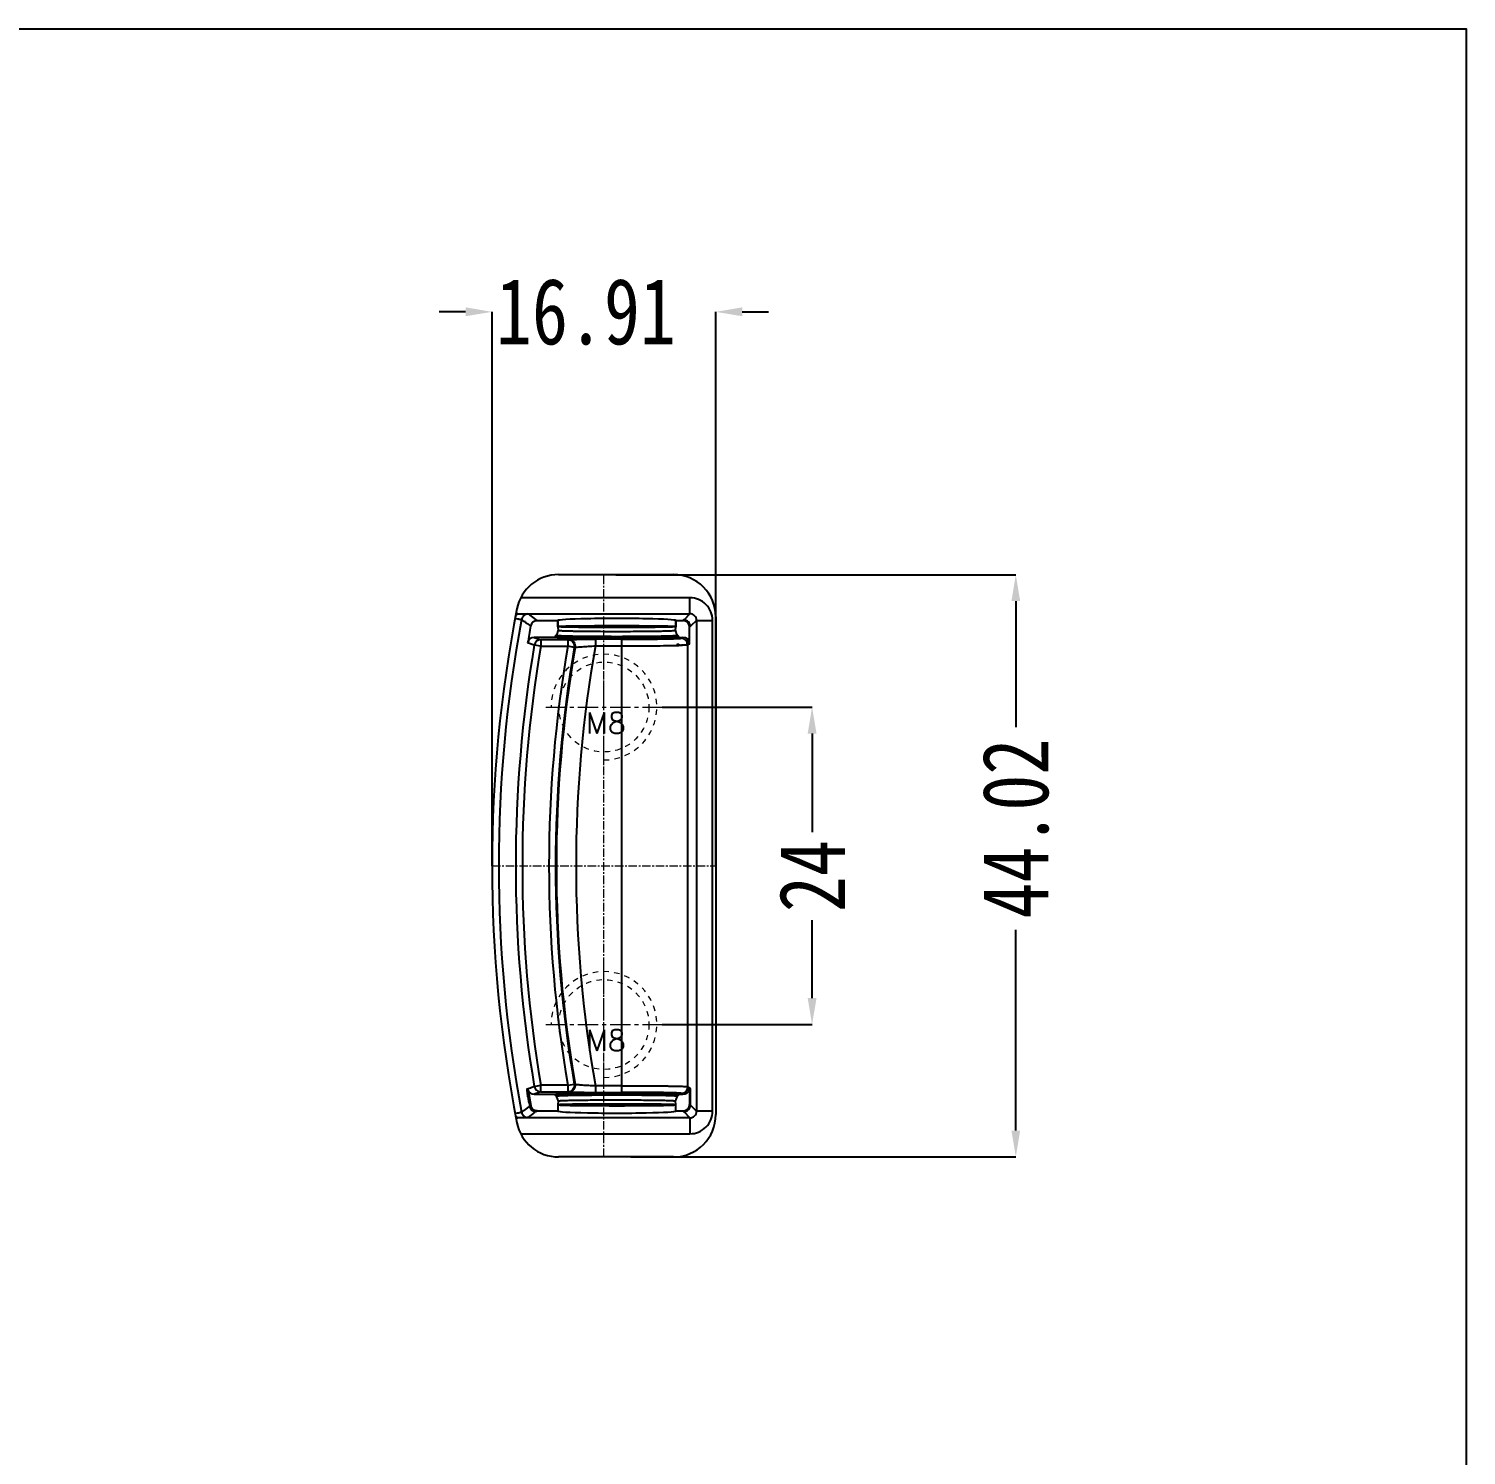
# Model space of a CAD drawing. Header units: millimetres. Extents: x 3267 to 5677, y -4731 to 2600.
# Drawn here: x 4599.6 to 4708.2, y -4051.5 to -3943.6 of the extents above; entities that cross this region are included whole.
import ezdxf

# ---------------------------------------------------------------- set-up
doc = ezdxf.new("R2010")
doc.units = ezdxf.units.MM
doc.header["$LTSCALE"] = 16.335
doc.header["$PDMODE"] = 3
doc.header["$PDSIZE"] = 0.3125
doc.linetypes.add('CENTER', pattern=[0.6, 0.375, -0.075, 0.075, -0.075])
doc.linetypes.add('HIDDEN', pattern=[0.2, 0.1, -0.1])
doc.layers.get('0').update_dxf_attribs({"linetype": 'CONTINUOUS'})
doc.layers.get('Defpoints').update_dxf_attribs({"linetype": 'CONTINUOUS'})
doc.layers.add('22', color=7, linetype='CONTINUOUS')
for name, color, linetype, lineweight in [('center', 1, 'CENTER', 9), ('dim', 82, 'CONTINUOUS', 9), ('screw', 33, 'CONTINUOUS', 13)]:
    doc.layers.add(name, color=color, linetype=linetype, lineweight=lineweight)
doc.styles.get("Standard").update_dxf_attribs({"font": 'txt', "width": 0.8})
doc.styles.add('TXT', font='txt.shx', dxfattribs={"bigfont": 'gbcbig.shx'})
doc.dimstyles.new('副本 STANDARD', dxfattribs={"dimtxt": 6, "dimasz": 4, "dimexe": 0, "dimexo": 0, "dimgap": 0, "dimtad": 0, "dimdsep": 46, "dimlunit": 6, "dimtxsty": 'Standard', "dimcen": 0, "dimclrd": 4, "dimclre": 4, "dimclrt": 6, "dimazin": 2, "dimtfac": 2, "dimtofl": 0, "dimtmove": 1, "dimatfit": 3, "dimfxl": 0, "dimtolj": 1, "dimtzin": 0, "dimarcsym": 0})

# ---------------------------------------------------------------- blocks, each defined once
blk = doc.blocks.new('screw_m8_g')
at = {"layer": 'screw', "color": 1, "linetype": 'CENTER', "ltscale": 0.248791}
for p, q in [((0, -4.4), (0, 4.4)), ((-4.4, 0), (4.4, 0))]:
    blk.add_line(p, q, dxfattribs=at)
at = {"layer": 'screw', "color": 33, "linetype": 'HIDDEN', "ltscale": 0.248791}
blk.add_circle((0, 0), 3.4, dxfattribs=at)
at = {"layer": 'screw', "color": 92, "linetype": 'HIDDEN', "ltscale": 0.248791}
blk.add_arc((0, 0), 4, 270, 180, dxfattribs=at)
at = {"layer": 'screw', "color": 6, "style": 'TXT'}
blk.add_text('M8', height=1.6, dxfattribs=at).set_placement((-1.36, -2))
blk = doc.blocks.new('*D488')
at = {"layer": 'Defpoints', "color": 0}
for p in [(4647.45, -3994.92), (4647.45, -4018.92), (4658.78, -4018.92)]:
    blk.add_point(p, dxfattribs=at)
at = {"layer": 'dim', "color": 4, "lineweight": -2}
for p, q in [((4647.45, -3994.92), (4658.78, -3994.92)), ((4658.78, -3996.92), (4658.78, -4004.37)), ((4658.78, -4016.92), (4658.78, -4011.03)), ((4647.45, -4018.92), (4658.78, -4018.92))]:
    blk.add_line(p, q, dxfattribs=at)
at = {"layer": 'dim', "color": 4}
for points in [[(4658.45, -3996.92), (4659.12, -3996.92), (4658.78, -3994.92)], [(4658.45, -4016.92), (4659.12, -4016.92), (4658.78, -4018.92)]]:
    blk.add_solid(points, dxfattribs=at)
at = {"layer": 'dim', "color": 6, "insert": (4658.78, -4007.7), "char_height": 5, "attachment_point": 5, "rotation": 90}
blk.add_mtext('\\A1;24', dxfattribs=at)
blk = doc.blocks.new('*D489')
at = {"layer": 'Defpoints', "color": 0}
for p in [(4643.96, -3984.91), (4645.09, -4028.93), (4674.18, -4028.93)]:
    blk.add_point(p, dxfattribs=at)
at = {"layer": 'dim', "color": 4, "lineweight": -2}
for p, q in [((4643.96, -3984.91), (4674.18, -3984.91)), ((4674.18, -3986.91), (4674.18, -3996.44)), ((4674.18, -4026.93), (4674.18, -4011.77)), ((4645.09, -4028.93), (4674.18, -4028.93))]:
    blk.add_line(p, q, dxfattribs=at)
at = {"layer": 'dim', "color": 4}
for points in [[(4673.85, -3986.91), (4674.51, -3986.91), (4674.18, -3984.91)], [(4673.85, -4026.93), (4674.51, -4026.93), (4674.18, -4028.93)]]:
    blk.add_solid(points, dxfattribs=at)
at = {"layer": 'dim', "color": 6, "insert": (4674.18, -4004.11), "char_height": 5, "attachment_point": 5, "rotation": 90}
blk.add_mtext('\\A1;44.02', dxfattribs=at)
blk = doc.blocks.new('*D490')
at = {"layer": 'Defpoints', "color": 0}
for p in [(4634.59, -3965.04), (4634.59, -4006.92), (4651.5, -4006.92)]:
    blk.add_point(p, dxfattribs=at)
at = {"layer": 'dim', "color": 4, "lineweight": -2}
for p, q in [((4632.59, -3965.04), (4630.59, -3965.04)), ((4634.59, -4006.92), (4634.59, -3965.04)), ((4651.5, -4006.92), (4651.5, -3965.04)), ((4653.5, -3965.04), (4655.5, -3965.04))]:
    blk.add_line(p, q, dxfattribs=at)
at = {"layer": 'dim', "color": 4}
for points in [[(4632.59, -3964.7), (4632.59, -3965.37), (4634.59, -3965.04)], [(4653.5, -3964.7), (4653.5, -3965.37), (4651.5, -3965.04)]]:
    blk.add_solid(points, dxfattribs=at)
at = {"layer": 'dim', "color": 6, "insert": (4641.69, -3965.04), "char_height": 5, "attachment_point": 5}
blk.add_mtext('\\A1;16.91', dxfattribs=at)

msp = doc.modelspace()

# ---------------------------------------------------------------- linework, layer by layer
msp.add_lwpolyline([(4490.92, -3943.637), (4708.227, -3943.637), (4708.227, -4159.325), (4490.92, -4159.325)], close=True)
at = {"layer": '22', "color": 7, "linetype": 'Continuous'}
for p, q in [((4639.611, -3984.908), (4648.305, -3984.908)), ((4649.547, -3986.658), (4636.758, -3986.658)), ((4649.547, -3987.863), (4649.547, -3986.658)), ((4636.399, -3987.863), (4636.463, -3987.863)), ((4636.534, -3987.863), (4636.57, -3987.863)), ((4636.57, -3987.863), (4649.547, -3987.863)), ((4637.284, -3988.63), (4637.171, -3988.546)), ((4637.324, -3987.88), (4637.869, -3988.289)), ((4637.931, -3988.334), (4638.002, -3988.386)), ((4638.002, -3988.386), (4639.566, -3988.386)), ((4639.577, -3988.379), (4639.566, -3988.386)), ((4639.575, -3988.846), (4639.566, -3988.386)), ((4639.577, -3988.379), (4639.577, -3988.377)), ((4639.577, -3988.379), (4639.577, -3988.846)), ((4648.476, -3988.846), (4648.476, -3988.379)), ((4648.487, -3988.386), (4648.476, -3988.379)), ((4648.487, -3988.386), (4648.478, -3988.846)), ((4648.487, -3988.386), (4649.024, -3988.386)), ((4649.024, -3988.386), (4649.126, -3988.289)), ((4649.126, -3988.289), (4649.547, -3987.863)), ((4650.05, -3988.365), (4649.623, -3988.786)), ((4650.05, -3988.365), (4650.05, -4025.469)), ((4650.05, -3988.365), (4651.255, -3988.365)), ((4651.255, -4025.469), (4651.255, -3988.365)), ((4651.505, -3988.108), (4651.505, -4025.727)), ((4637.378, -3988.698), (4637.373, -3988.694)), ((4637.508, -3988.798), (4637.439, -3988.746)), ((4637.778, -3989.649), (4638.28, -3989.824)), ((4639.281, -3989.649), (4637.778, -3989.649)), ((4639.281, -3989.649), (4639.437, -3989.493)), ((4639.566, -3988.848), (4639.577, -3988.846)), ((4639.575, -3988.846), (4639.584, -3989.14)), ((4648.469, -3989.14), (4648.478, -3988.846)), ((4648.476, -3988.846), (4648.487, -3988.848)), ((4648.616, -3989.493), (4648.772, -3989.649)), ((4648.772, -3989.649), (4649.024, -3989.649)), ((4648.898, -3989.712), (4649.024, -3989.649)), ((4649.623, -3988.786), (4649.526, -3988.889)), ((4649.526, -3990.152), (4649.526, -3988.889)), ((4637.785, -3990.242), (4637.283, -3990.067)), ((4638.28, -3990.326), (4637.785, -3990.242)), ((4638.28, -3989.824), (4638.28, -3990.326)), ((4640.324, -3989.824), (4638.28, -3989.824)), ((4638.28, -3990.326), (4640.324, -3990.326)), ((4640.324, -3989.824), (4640.388, -3989.818)), ((4640.324, -3989.824), (4640.324, -3990.326)), ((4640.812, -3990.411), (4640.324, -3990.326)), ((4640.875, -3990.405), (4640.812, -3990.411)), ((4642.402, -3989.789), (4642.402, -3990.291)), ((4644.378, -3989.789), (4642.402, -3989.789)), ((4642.405, -3990.291), (4644.378, -3990.291)), ((4644.378, -3989.789), (4644.378, -4024.046)), ((4649.526, -3990.152), (4649.4, -3990.215)), ((4649.4, -4023.62), (4649.4, -3990.215)), ((4640.324, -4023.508), (4640.812, -4023.424)), ((4640.812, -4023.424), (4640.875, -4023.43)), ((4637.285, -4023.873), (4637.309, -4023.864)), ((4638.28, -4024.011), (4637.778, -4024.185)), ((4637.778, -4024.185), (4639.281, -4024.185)), ((4637.785, -4023.592), (4638.28, -4023.508)), ((4638.28, -4024.011), (4638.28, -4023.509)), ((4640.324, -4023.509), (4638.28, -4023.509)), ((4638.28, -4024.011), (4640.324, -4024.011)), ((4639.437, -4024.342), (4639.281, -4024.185)), ((4640.324, -4023.509), (4640.324, -4024.011)), ((4640.388, -4024.017), (4640.324, -4024.011)), ((4642.4, -4024.046), (4644.378, -4024.046)), ((4644.378, -4023.544), (4642.405, -4023.544)), ((4648.772, -4024.185), (4648.616, -4024.342)), ((4648.772, -4024.185), (4649.024, -4024.185)), ((4649.024, -4024.185), (4648.898, -4024.122)), ((4649.4, -4023.62), (4649.544, -4023.692)), ((4649.516, -4023.783), (4649.516, -4024.956)), ((4649.534, -4023.792), (4649.516, -4023.783)), ((4637.383, -4024.786), (4637.398, -4024.783)), ((4637.45, -4025.087), (4637.439, -4025.089)), ((4637.454, -4025.089), (4637.45, -4025.087)), ((4637.455, -4025.093), (4637.519, -4025.045)), ((4638.004, -4025.449), (4637.931, -4025.5)), ((4638.004, -4025.449), (4639.566, -4025.449)), ((4639.566, -4024.987), (4639.566, -4025.449)), ((4639.577, -4024.99), (4639.566, -4024.987)), ((4639.577, -4025.456), (4639.566, -4025.449)), ((4639.584, -4024.695), (4639.575, -4024.99)), ((4639.577, -4024.99), (4639.577, -4025.456)), ((4648.478, -4024.99), (4648.469, -4024.695)), ((4648.487, -4024.987), (4648.476, -4024.99)), ((4648.476, -4025.456), (4648.476, -4024.99)), ((4648.487, -4025.449), (4648.476, -4025.456)), ((4648.487, -4025.449), (4648.487, -4024.987)), ((4648.487, -4025.449), (4649.024, -4025.449)), ((4649.126, -4025.545), (4649.024, -4025.449)), ((4649.547, -4025.972), (4649.126, -4025.545)), ((4649.516, -4024.956), (4649.565, -4025.004)), ((4649.565, -4024.697), (4649.565, -4025.004)), ((4649.565, -4024.697), (4649.578, -4024.697)), ((4649.578, -4024.998), (4649.565, -4024.998)), ((4649.578, -4025.003), (4649.578, -4024.697)), ((4649.578, -4025.003), (4649.623, -4025.048)), ((4649.623, -4025.048), (4650.05, -4025.469)), ((4651.255, -4025.469), (4650.05, -4025.469)), ((4636.463, -4025.972), (4636.399, -4025.972)), ((4636.57, -4025.972), (4636.534, -4025.972)), ((4649.547, -4025.972), (4636.57, -4025.972)), ((4649.547, -4025.972), (4649.547, -4027.177)), ((4636.758, -4027.177), (4649.547, -4027.177)), ((4648.305, -4028.927), (4639.611, -4028.927))]:
    msp.add_line(p, q, dxfattribs=at)
at = {"layer": '22', "color": 8, "linetype": 'HIDDEN'}
for p, q in [((4648.476, -3988.377), (4648.476, -3988.379)), ((4639.577, -3988.845), (4639.577, -3988.846)), ((4648.476, -3988.846), (4648.476, -3988.845)), ((4639.577, -4024.991), (4639.577, -4024.99)), ((4639.577, -4025.458), (4639.577, -4025.456)), ((4648.476, -4024.99), (4648.476, -4024.991)), ((4648.476, -4025.456), (4648.476, -4025.458))]:
    msp.add_line(p, q, dxfattribs=at)
at = {"layer": '22', "color": 7, "linetype": 'Continuous'}
for centre, radius, start, end in [((4639.611, -3988.108), 3.2, 90, 168.95924), ((4648.305, -3988.108), 3.2, 0, 90), ((4736.011, -4006.917), 101.419, 168.95924, 191.04076), ((4649.548, -3988.365), 1.707, 359.98566, 90.01458), ((4736.011, -4006.917), 100.917, 169.36726, 190.63274), ((4637.314, -3988.379), 0.996, 150.46824, 170.24387), ((4637.347, -3988.397), 1.033, 148.86756, 150.51826), ((4636.461, -4006.101), 18.238, 89.76959, 89.99346), ((4638.002, -3988.889), 0.502, 89.96176, 169.5643), ((4649.549, -3988.363), 0.5, 359.7763, 90.2237), ((4736.011, -4006.917), 100.156, 169.57698, 170.31442), ((4637.778, -3990.152), 0.502, 89.9566, 170.27793), ((4639.085, -3989.14), 0.499, 314.93066, 359.98986), ((4648.968, -3989.139), 0.499, 180.01236, 225.06875), ((4648.897, -3990.215), 0.502, 0.0939, 89.9621), ((4736.011, -4006.917), 99.632, 170.36516, 189.63484), ((4736.011, -4006.917), 99.129, 170.36512, 189.63488), ((4638.281, -3990.326), 0.503, 90.08593, 170.3644), ((4736.011, -4006.917), 97.115, 170.16326, 189.83674), ((4736.011, -4006.917), 96.62, 170.1633, 189.8367), ((4736.011, -4006.917), 96.559, 170.15335, 189.84665), ((4640.324, -3990.326), 0.495, 350.18208, 0.01958), ((4736.011, -4006.917), 95.072, 169.92825, 190.07174), ((4648.185, -3990.255), 0.429, 0.04887, 15.58014), ((4647.637, -3950.228), 40.039, 271.39739, 271.67259), ((4647.925, -3960.154), 30.108, 271.67692, 271.87906), ((4640.308, -4023.507), 0.511, 359.82854, 9.34754), ((4637.756, -4023.691), 0.505, 189.98641, 201.1387), ((4637.778, -4023.683), 0.503, 201.21198, 270.0539), ((4736.011, -4006.917), 100.146, 189.74277, 190.42879), ((4638.281, -4023.508), 0.503, 189.63605, 269.93897), ((4639.085, -4024.695), 0.499, 0.01235, 45.06877), ((4648.968, -4024.695), 0.499, 134.9294, 179.98678), ((4648.897, -4023.62), 0.503, 270.05842, 359.96943), ((4649.042, -4023.692), 0.502, 348.50889, 359.97956), ((4623.751, -4007.518), 22.894, 306.3604, 308.05614), ((4736.011, -4006.917), 100.234, 190.26907, 190.44757), ((4736.011, -4006.917), 100.219, 190.26915, 190.4493), ((4637.925, -4025.007), 0.493, 190.07865, 270.37449), ((4649.024, -4024.956), 0.493, 269.99195, 0.00841), ((4649.548, -4025.47), 1.707, 269.98535, 0.01492), ((4649.549, -4025.471), 0.5, 269.77631, 0.22369), ((4637.331, -4025.447), 1.015, 209.47662, 211.16053), ((4636.461, -4007.736), 18.236, 270.00655, 270.23043), ((4639.611, -4025.727), 3.2, 191.04076, 270), ((4648.305, -4025.727), 3.2, 270, 0)]:
    msp.add_arc(centre, radius, start, end, dxfattribs=at)
for centre, major_axis, ratio, start_param, end_param in [((4644.027, -3988.377), (4.45, 0), 0.0349208, 0, 3.1415927), ((4649.023, -3988.889), (0.356, 0.356), 0.9987828, 5.4983961, 7.0679745), ((4644.027, -3988.845), (4.45, 0), 0.0139635, 6.2831853, 9.424778), ((4649.024, -3990.152), (0.45, 0.225), 0.9992388, -0.4632213, 1.106966), ((4649.024, -4023.683), (0.45, -0.225), 0.9992388, -1.106966, 0.2633871), ((4644.027, -4024.991), (4.45, 0), 0.0139635, 3.1415926, 6.2831853), ((4644.027, -4025.458), (4.45, 0), 0.0349208, 3.1415926, 6.2831853)]:
    msp.add_ellipse(centre, major_axis=major_axis, ratio=ratio, start_param=start_param, end_param=end_param, dxfattribs=at)
for points, knots in [([(4636.332, -3988.212), (4636.394, -3988.223), (4636.482, -3988.239), (4636.596, -3988.259), (4636.669, -3988.271), (4636.73, -3988.282), (4636.777, -3988.29), (4636.807, -3988.294), (4636.822, -3988.297), (4636.827, -3988.297)], [0, 0, 0, 0, 0.3710492, 0.5398101, 0.6891782, 0.8138605, 0.9092858, 0.972071, 1, 1, 1, 1]), ([(4636.57, -3987.863), (4636.642, -3987.863), (4636.893, -3987.866), (4637.145, -3987.873), (4637.324, -3987.88)], [0, 0, 0, 0, 0.2865149, 1, 1, 1, 1]), ([(4637.324, -3987.88), (4637.266, -3987.879), (4637.148, -3987.9), (4636.992, -3987.989), (4636.877, -3988.126), (4636.837, -3988.239), (4636.827, -3988.297)], [0, 0, 0, 0, 0.2498825, 0.4998947, 0.7499606, 1, 1, 1, 1]), ([(4637.171, -3988.548), (4637.142, -3988.528), (4637.07, -3988.476), (4636.957, -3988.39), (4636.87, -3988.328), (4636.827, -3988.297)], [0, 0, 0, 0, 0.2491967, 0.6256149, 1, 1, 1, 1]), ([(4637.373, -3988.694), (4637.365, -3988.689), (4637.346, -3988.676), (4637.318, -3988.654), (4637.295, -3988.638), (4637.284, -3988.63)], [0, 0, 0, 0, 0.2484385, 0.6261802, 1, 1, 1, 1]), ([(4637.931, -3988.334), (4637.924, -3988.331), (4637.911, -3988.324), (4637.89, -3988.31), (4637.878, -3988.297), (4637.869, -3988.289)], [0, 0, 0, 0, 0.2987016, 0.5602705, 1, 1, 1, 1]), ([(4649.578, -3988.837), (4649.578, -3988.804), (4649.571, -3988.739), (4649.533, -3988.613), (4649.44, -3988.473), (4649.273, -3988.361), (4649.141, -3988.335), (4649.075, -3988.334)], [0, 0, 0, 0, 0.1247635, 0.2502469, 0.5003605, 0.7505668, 1, 1, 1, 1]), ([(4637.439, -3988.744), (4637.435, -3988.738), (4637.425, -3988.728), (4637.411, -3988.714), (4637.394, -3988.707), (4637.384, -3988.701), (4637.378, -3988.698)], [0, 0, 0, 0, 0.2827591, 0.5374717, 0.7693424, 1, 1, 1, 1]), ([(4648.772, -3989.649), (4648.766, -3989.651), (4648.751, -3989.654), (4648.722, -3989.658), (4648.682, -3989.661), (4648.609, -3989.667), (4648.492, -3989.673), (4648.323, -3989.68), (4648.116, -3989.687), (4647.872, -3989.694), (4647.594, -3989.7), (4647.16, -3989.707), (4646.552, -3989.715), (4645.762, -3989.722), (4644.91, -3989.727), (4644.027, -3989.728), (4643.143, -3989.727), (4642.291, -3989.722), (4641.501, -3989.715), (4640.893, -3989.707), (4640.459, -3989.7), (4640.181, -3989.694), (4639.937, -3989.687), (4639.73, -3989.68), (4639.561, -3989.673), (4639.444, -3989.667), (4639.371, -3989.661), (4639.331, -3989.658), (4639.302, -3989.654), (4639.287, -3989.651), (4639.281, -3989.649)], [0, 0, 0, 0, 0.001978, 0.0050665, 0.0092559, 0.0145312, 0.0282714, 0.0461478, 0.068017, 0.0937348, 0.1231564, 0.1560758, 0.2308577, 0.3150846, 0.4057883, 0.5, 0.5942117, 0.6849154, 0.7691423, 0.8439242, 0.8768436, 0.9062652, 0.931983, 0.9538522, 0.9717286, 0.9854688, 0.9907441, 0.9949335, 0.998022, 1, 1, 1, 1]), ([(4639.437, -3989.493), (4639.443, -3989.495), (4639.459, -3989.498), (4639.487, -3989.501), (4639.526, -3989.505), (4639.597, -3989.511), (4639.71, -3989.517), (4639.874, -3989.524), (4640.075, -3989.531), (4640.31, -3989.538), (4640.579, -3989.543), (4640.998, -3989.55), (4641.586, -3989.558), (4642.35, -3989.566), (4643.173, -3989.57), (4644.027, -3989.571), (4644.88, -3989.57), (4645.704, -3989.566), (4646.468, -3989.558), (4647.055, -3989.55), (4647.474, -3989.543), (4647.743, -3989.538), (4647.979, -3989.531), (4648.179, -3989.524), (4648.343, -3989.517), (4648.456, -3989.51), (4648.527, -3989.505), (4648.566, -3989.501), (4648.594, -3989.497), (4648.61, -3989.495), (4648.616, -3989.493)], [0, 0, 0, 0, 0.0020047, 0.0051341, 0.0093724, 0.0146971, 0.0285142, 0.0464312, 0.0683059, 0.0940059, 0.1233951, 0.1562357, 0.2309852, 0.3152207, 0.4059094, 0.5000128, 0.5941175, 0.6848054, 0.7690309, 0.8437739, 0.8766226, 0.9060216, 0.9317321, 0.9536149, 0.9715325, 0.9853371, 0.9906503, 0.9948768, 0.9979976, 1, 1, 1, 1]), ([(4644.027, -3988.907), (4643.748, -3988.907), (4643.2, -3988.906), (4642.402, -3988.903), (4641.663, -3988.898), (4641.095, -3988.892), (4640.69, -3988.886), (4640.428, -3988.882), (4640.199, -3988.877), (4640.005, -3988.872), (4639.846, -3988.866), (4639.736, -3988.862), (4639.665, -3988.857), (4639.626, -3988.855), (4639.597, -3988.852), (4639.581, -3988.85), (4639.575, -3988.848)], [0, 0, 0, 0, 0.1879217, 0.3691395, 0.5371895, 0.6860787, 0.7516264, 0.8105, 0.8621761, 0.9060203, 0.9415828, 0.9692523, 0.9802609, 0.9892086, 0.9958631, 1, 1, 1, 1]), ([(4648.469, -3989.139), (4648.463, -3989.141), (4648.449, -3989.145), (4648.422, -3989.149), (4648.385, -3989.153), (4648.316, -3989.159), (4648.207, -3989.166), (4648.048, -3989.173), (4647.853, -3989.18), (4647.624, -3989.187), (4647.363, -3989.193), (4646.957, -3989.2), (4646.389, -3989.208), (4645.65, -3989.215), (4644.853, -3989.219), (4644.026, -3989.221), (4643.199, -3989.219), (4642.402, -3989.215), (4641.663, -3989.208), (4641.096, -3989.2), (4640.69, -3989.193), (4640.429, -3989.186), (4640.2, -3989.18), (4640.005, -3989.173), (4639.846, -3989.166), (4639.737, -3989.159), (4639.668, -3989.153), (4639.631, -3989.149), (4639.604, -3989.145), (4639.59, -3989.141), (4639.584, -3989.139)], [0, 0, 0, 0, 0.0019949, 0.0050775, 0.0092525, 0.0145162, 0.0282736, 0.0462303, 0.0682376, 0.0940966, 0.1235807, 0.1564271, 0.2310123, 0.3151832, 0.4059416, 0.5000555, 0.5941601, 0.684899, 0.7690434, 0.8436046, 0.8764405, 0.9059173, 0.9317704, 0.9537741, 0.9717285, 0.9854845, 0.9907479, 0.9949227, 0.9980053, 1, 1, 1, 1]), ([(4648.478, -3988.848), (4648.472, -3988.85), (4648.456, -3988.852), (4648.427, -3988.855), (4648.388, -3988.857), (4648.317, -3988.862), (4648.207, -3988.866), (4648.048, -3988.872), (4647.854, -3988.877), (4647.625, -3988.882), (4647.363, -3988.886), (4646.958, -3988.892), (4646.39, -3988.898), (4645.651, -3988.903), (4644.853, -3988.906), (4644.305, -3988.907), (4644.027, -3988.907)], [0, 0, 0, 0, 0.0041361, 0.0107887, 0.0197341, 0.0307408, 0.0584094, 0.0939729, 0.1378175, 0.1894937, 0.2483676, 0.3139158, 0.4628061, 0.6308575, 0.8120767, 1, 1, 1, 1]), ([(4644.378, -3989.789), (4644.666, -3989.789), (4645.23, -3989.788), (4646.052, -3989.784), (4646.702, -3989.778), (4647.185, -3989.772), (4647.51, -3989.767), (4647.806, -3989.761), (4648.071, -3989.755), (4648.302, -3989.749), (4648.497, -3989.743), (4648.636, -3989.737), (4648.727, -3989.731), (4648.781, -3989.728), (4648.825, -3989.724), (4648.858, -3989.721), (4648.881, -3989.717), (4648.893, -3989.714), (4648.898, -3989.712)], [0, 0, 0, 0, 0.1908598, 0.3747006, 0.5447712, 0.6226635, 0.6948274, 0.7605926, 0.8193614, 0.8705814, 0.9138068, 0.9486332, 0.9627878, 0.9747153, 0.984385, 0.9918045, 0.9969953, 1, 1, 1, 1]), ([(4640.324, -3989.824), (4640.388, -3989.824), (4640.518, -3989.851), (4640.683, -3989.963), (4640.792, -3990.129), (4640.818, -3990.261), (4640.819, -3990.326)], [0, 0, 0, 0, 0.2475505, 0.4973769, 0.7480085, 1, 1, 1, 1]), ([(4640.388, -3989.818), (4640.419, -3989.815), (4640.501, -3989.811), (4640.652, -3989.805), (4640.856, -3989.801), (4641.214, -3989.795), (4641.735, -3989.79), (4642.171, -3989.789), (4642.402, -3989.789)], [0, 0, 0, 0, 0.0467708, 0.1226077, 0.2249751, 0.3506082, 0.6552139, 1, 1, 1, 1]), ([(4640.388, -3989.818), (4640.463, -3989.818), (4640.608, -3989.853), (4640.776, -3989.988), (4640.878, -3990.179), (4640.888, -3990.329), (4640.875, -3990.405)], [0, 0, 0, 0, 0.2625203, 0.4973399, 0.7335901, 1, 1, 1, 1]), ([(4640.875, -3990.405), (4640.899, -3990.4), (4640.962, -3990.393), (4641.077, -3990.381), (4641.232, -3990.368), (4641.503, -3990.347), (4641.898, -3990.321), (4642.229, -3990.301), (4642.405, -3990.291)], [0, 0, 0, 0, 0.0471546, 0.1233409, 0.22599, 0.3517328, 0.6561153, 1, 1, 1, 1]), ([(4644.378, -3990.291), (4645.183, -3990.291), (4646.327, -3990.287), (4647.739, -3990.272), (4648.346, -3990.261), (4648.614, -3990.254)], [0, 0, 0, 0, 0.570189, 0.8104055, 1, 1, 1, 1]), ([(4648.806, -3990.249), (4648.771, -3990.24), (4648.72, -3990.212), (4648.653, -3990.172), (4648.617, -3990.151), (4648.598, -3990.14)], [0, 0, 0, 0, 0.4606623, 0.7227585, 1, 1, 1, 1]), ([(4648.912, -3990.247), (4648.942, -3990.238), (4648.999, -3990.223), (4649.069, -3990.201), (4649.122, -3990.201), (4649.169, -3990.21), (4649.202, -3990.222), (4649.222, -3990.233)], [0, 0, 0, 0, 0.2934091, 0.5539328, 0.6721049, 0.7858791, 1, 1, 1, 1]), ([(4649.222, -3990.233), (4649.201, -3990.234), (4649.098, -3990.239), (4648.994, -3990.243), (4648.912, -3990.246)], [0, 0, 0, 0, 0.205408, 1, 1, 1, 1]), ([(4649.326, -3990.226), (4649.319, -3990.226), (4649.284, -3990.229), (4649.25, -3990.231), (4649.222, -3990.233)], [0, 0, 0, 0, 0.2112796, 1, 1, 1, 1]), ([(4649.326, -3990.226), (4649.339, -3990.198), (4649.348, -3990.147), (4649.345, -3990.078), (4649.331, -3990.005), (4649.301, -3989.931), (4649.269, -3989.881), (4649.255, -3989.862)], [0, 0, 0, 0, 0.2416063, 0.387336, 0.5383478, 0.815231, 1, 1, 1, 1]), ([(4649.4, -3990.215), (4649.397, -3990.216), (4649.389, -3990.218), (4649.364, -3990.222), (4649.342, -3990.224), (4649.326, -3990.226)], [0, 0, 0, 0, 0.1289142, 0.3380994, 1, 1, 1, 1]), ([(4640.875, -4023.43), (4640.888, -4023.505), (4640.878, -4023.655), (4640.776, -4023.846), (4640.608, -4023.982), (4640.463, -4024.017), (4640.388, -4024.017)], [0, 0, 0, 0, 0.2664113, 0.502662, 0.7374808, 1, 1, 1, 1]), ([(4640.875, -4023.43), (4640.899, -4023.435), (4640.962, -4023.442), (4641.078, -4023.455), (4641.233, -4023.469), (4641.424, -4023.483), (4641.643, -4023.498), (4641.885, -4023.513), (4642.141, -4023.528), (4642.316, -4023.538), (4642.405, -4023.544)], [0, 0, 0, 0, 0.0475295, 0.1242361, 0.2273101, 0.3532398, 0.4980238, 0.6572022, 0.8262198, 1, 1, 1, 1]), ([(4637.383, -4024.786), (4637.372, -4024.723), (4637.351, -4024.596), (4637.32, -4024.413), (4637.295, -4024.242), (4637.274, -4024.091), (4637.261, -4023.98), (4637.255, -4023.906), (4637.252, -4023.863), (4637.251, -4023.829), (4637.251, -4023.803), (4637.253, -4023.787), (4637.256, -4023.778), (4637.258, -4023.776)], [0, 0, 0, 0, 0.1890149, 0.3765467, 0.5461415, 0.6982479, 0.8236807, 0.874547, 0.9172346, 0.9507938, 0.9753082, 0.9912741, 1, 1, 1, 1]), ([(4637.259, -4023.778), (4637.302, -4023.762), (4637.411, -4023.722), (4637.587, -4023.661), (4637.719, -4023.615), (4637.785, -4023.592)], [0, 0, 0, 0, 0.2504876, 0.6253113, 1, 1, 1, 1]), ([(4637.398, -4024.784), (4637.388, -4024.726), (4637.368, -4024.612), (4637.341, -4024.446), (4637.318, -4024.293), (4637.3, -4024.157), (4637.288, -4024.057), (4637.282, -4023.99), (4637.279, -4023.951), (4637.278, -4023.92), (4637.279, -4023.896), (4637.28, -4023.882), (4637.283, -4023.874), (4637.285, -4023.873)], [0, 0, 0, 0, 0.1912389, 0.3760753, 0.5471668, 0.6982103, 0.8232688, 0.8743554, 0.9171609, 0.9512677, 0.976359, 0.9923981, 1, 1, 1, 1]), ([(4639.281, -4024.185), (4639.287, -4024.184), (4639.302, -4024.181), (4639.331, -4024.177), (4639.371, -4024.173), (4639.444, -4024.168), (4639.561, -4024.161), (4639.73, -4024.154), (4639.937, -4024.148), (4640.181, -4024.141), (4640.459, -4024.135), (4640.893, -4024.127), (4641.501, -4024.119), (4642.291, -4024.112), (4643.143, -4024.108), (4644.027, -4024.106), (4644.91, -4024.108), (4645.762, -4024.112), (4646.552, -4024.119), (4647.16, -4024.127), (4647.594, -4024.135), (4647.872, -4024.141), (4648.116, -4024.148), (4648.323, -4024.154), (4648.492, -4024.161), (4648.609, -4024.168), (4648.682, -4024.173), (4648.722, -4024.177), (4648.751, -4024.181), (4648.766, -4024.184), (4648.772, -4024.185)], [0, 0, 0, 0, 0.001978, 0.0050665, 0.0092559, 0.0145312, 0.0282714, 0.0461478, 0.068017, 0.0937348, 0.1231564, 0.1560758, 0.2308577, 0.3150846, 0.4057883, 0.5, 0.5942117, 0.6849154, 0.7691423, 0.8439242, 0.8768436, 0.9062652, 0.931983, 0.9538522, 0.9717286, 0.9854688, 0.9907441, 0.9949335, 0.998022, 1, 1, 1, 1]), ([(4648.616, -4024.342), (4648.61, -4024.34), (4648.594, -4024.337), (4648.566, -4024.333), (4648.527, -4024.33), (4648.456, -4024.324), (4648.343, -4024.317), (4648.179, -4024.31), (4647.978, -4024.303), (4647.743, -4024.297), (4647.474, -4024.291), (4647.055, -4024.284), (4646.468, -4024.276), (4645.703, -4024.269), (4644.88, -4024.265), (4644.026, -4024.263), (4643.173, -4024.265), (4642.349, -4024.269), (4641.585, -4024.276), (4640.998, -4024.284), (4640.579, -4024.291), (4640.31, -4024.297), (4640.074, -4024.304), (4639.874, -4024.311), (4639.71, -4024.318), (4639.597, -4024.324), (4639.526, -4024.33), (4639.487, -4024.333), (4639.459, -4024.337), (4639.443, -4024.34), (4639.437, -4024.342)], [0, 0, 0, 0, 0.0020047, 0.005134, 0.0093722, 0.0146968, 0.0285137, 0.0464308, 0.0683056, 0.0940057, 0.1233949, 0.1562356, 0.2309851, 0.3152205, 0.4059093, 0.5000127, 0.5941174, 0.6848053, 0.7690308, 0.8437739, 0.8766226, 0.9060216, 0.9317321, 0.9536149, 0.9715325, 0.9853372, 0.9906503, 0.9948768, 0.9979976, 1, 1, 1, 1]), ([(4640.818, -4023.508), (4640.818, -4023.574), (4640.792, -4023.705), (4640.683, -4023.872), (4640.518, -4023.984), (4640.388, -4024.011), (4640.324, -4024.011)], [0, 0, 0, 0, 0.2516975, 0.5024219, 0.7522541, 1, 1, 1, 1]), ([(4640.388, -4024.017), (4640.419, -4024.02), (4640.501, -4024.024), (4640.652, -4024.029), (4640.856, -4024.034), (4641.213, -4024.04), (4641.733, -4024.045), (4642.168, -4024.046), (4642.4, -4024.046)], [0, 0, 0, 0, 0.0467712, 0.1225918, 0.2249412, 0.3505616, 0.6551628, 1, 1, 1, 1]), ([(4642.4, -4023.544), (4642.4, -4023.611), (4642.4, -4023.708), (4642.4, -4023.827), (4642.4, -4023.897), (4642.4, -4023.954), (4642.4, -4023.998), (4642.399, -4024.027), (4642.4, -4024.042), (4642.399, -4024.046)], [0, 0, 0, 0, 0.405095, 0.5745318, 0.7131957, 0.8230404, 0.9131067, 0.9751924, 1, 1, 1, 1]), ([(4644.378, -4023.544), (4644.697, -4023.543), (4645.325, -4023.544), (4646.237, -4023.547), (4646.96, -4023.553), (4647.496, -4023.559), (4647.858, -4023.564), (4648.187, -4023.569), (4648.481, -4023.575), (4648.738, -4023.582), (4648.954, -4023.588), (4649.109, -4023.595), (4649.21, -4023.6), (4649.27, -4023.604), (4649.319, -4023.607), (4649.356, -4023.611), (4649.382, -4023.615), (4649.395, -4023.618), (4649.4, -4023.62)], [0, 0, 0, 0, 0.1908615, 0.374709, 0.5447872, 0.6226829, 0.6948488, 0.7606142, 0.8193848, 0.8706091, 0.9138292, 0.9486377, 0.9627921, 0.9747345, 0.9844355, 0.9918804, 0.9970633, 1, 1, 1, 1]), ([(4648.898, -4024.122), (4648.894, -4024.12), (4648.881, -4024.118), (4648.858, -4024.114), (4648.825, -4024.11), (4648.781, -4024.107), (4648.727, -4024.103), (4648.636, -4024.098), (4648.497, -4024.092), (4648.302, -4024.085), (4648.071, -4024.079), (4647.806, -4024.073), (4647.51, -4024.068), (4647.185, -4024.063), (4646.702, -4024.057), (4646.052, -4024.051), (4645.23, -4024.047), (4644.666, -4024.046), (4644.378, -4024.046)], [0, 0, 0, 0, 0.002942, 0.0081295, 0.0155786, 0.0252828, 0.037227, 0.0513819, 0.08619, 0.1294102, 0.1806348, 0.2394051, 0.3051694, 0.3773334, 0.4552267, 0.6252985, 0.8091402, 1, 1, 1, 1]), ([(4649.565, -4024.697), (4649.565, -4024.639), (4649.564, -4024.524), (4649.563, -4024.358), (4649.56, -4024.205), (4649.557, -4024.088), (4649.554, -4024.005), (4649.551, -4023.952), (4649.549, -4023.906), (4649.546, -4023.867), (4649.543, -4023.837), (4649.54, -4023.814), (4649.538, -4023.8), (4649.536, -4023.794), (4649.534, -4023.792), (4649.534, -4023.792)], [0, 0, 0, 0, 0.1924985, 0.3781149, 0.5492877, 0.6998211, 0.7655953, 0.824159, 0.874955, 0.9175592, 0.9515623, 0.9766454, 0.9926983, 0.9973752, 1, 1, 1, 1]), ([(4649.544, -4023.692), (4649.547, -4023.7), (4649.553, -4023.727), (4649.558, -4023.786), (4649.564, -4023.878), (4649.571, -4024.059), (4649.577, -4024.335), (4649.578, -4024.57), (4649.578, -4024.697)], [0, 0, 0, 0, 0.0261986, 0.0822343, 0.1761509, 0.3007645, 0.6224318, 1, 1, 1, 1]), ([(4636.334, -4025.63), (4636.395, -4025.619), (4636.508, -4025.597), (4636.642, -4025.573), (4636.731, -4025.556), (4636.777, -4025.548), (4636.808, -4025.542), (4636.823, -4025.539), (4636.827, -4025.538)], [0, 0, 0, 0, 0.3710509, 0.6892003, 0.8138752, 0.9093324, 0.9721214, 1, 1, 1, 1]), ([(4636.827, -4025.538), (4636.873, -4025.505), (4636.989, -4025.423), (4637.17, -4025.285), (4637.309, -4025.185), (4637.378, -4025.136)], [0, 0, 0, 0, 0.2489389, 0.6257494, 1, 1, 1, 1]), ([(4636.827, -4025.538), (4636.837, -4025.595), (4636.877, -4025.708), (4636.992, -4025.846), (4637.147, -4025.935), (4637.266, -4025.955), (4637.324, -4025.955)], [0, 0, 0, 0, 0.2500293, 0.5000888, 0.7501077, 1, 1, 1, 1]), ([(4637.378, -4025.136), (4637.384, -4025.133), (4637.394, -4025.128), (4637.411, -4025.12), (4637.425, -4025.107), (4637.434, -4025.098), (4637.439, -4025.093)], [0, 0, 0, 0, 0.2357192, 0.4719167, 0.7336944, 1, 1, 1, 1]), ([(4637.922, -4025.5), (4637.867, -4025.498), (4637.757, -4025.474), (4637.611, -4025.386), (4637.502, -4025.253), (4637.464, -4025.145), (4637.454, -4025.089)], [0, 0, 0, 0, 0.2452932, 0.4957705, 0.7475643, 1, 1, 1, 1]), ([(4638.004, -4025.449), (4637.948, -4025.449), (4637.834, -4025.426), (4637.686, -4025.338), (4637.573, -4025.208), (4637.53, -4025.101), (4637.519, -4025.045)], [0, 0, 0, 0, 0.249915, 0.4999932, 0.7500724, 1, 1, 1, 1]), ([(4637.931, -4025.5), (4637.919, -4025.507), (4637.895, -4025.521), (4637.874, -4025.538), (4637.864, -4025.545)], [0, 0, 0, 0, 0.5364692, 1, 1, 1, 1]), ([(4644.027, -4024.929), (4643.748, -4024.929), (4643.2, -4024.93), (4642.402, -4024.933), (4641.663, -4024.938), (4641.095, -4024.944), (4640.69, -4024.95), (4640.428, -4024.954), (4640.199, -4024.959), (4640.005, -4024.964), (4639.846, -4024.97), (4639.736, -4024.974), (4639.665, -4024.978), (4639.626, -4024.981), (4639.597, -4024.984), (4639.581, -4024.986), (4639.575, -4024.987)], [0, 0, 0, 0, 0.1879235, 0.3691422, 0.5371921, 0.6860809, 0.7516285, 0.810502, 0.8621777, 0.9060211, 0.9415846, 0.9692565, 0.980265, 0.9892112, 0.995864, 1, 1, 1, 1]), ([(4639.584, -4024.695), (4639.59, -4024.693), (4639.604, -4024.69), (4639.631, -4024.686), (4639.668, -4024.682), (4639.737, -4024.676), (4639.846, -4024.669), (4640.005, -4024.661), (4640.2, -4024.655), (4640.429, -4024.648), (4640.69, -4024.642), (4641.096, -4024.634), (4641.664, -4024.626), (4642.403, -4024.62), (4643.2, -4024.615), (4644.027, -4024.614), (4644.854, -4024.615), (4645.651, -4024.62), (4646.39, -4024.627), (4646.957, -4024.634), (4647.363, -4024.642), (4647.624, -4024.648), (4647.853, -4024.655), (4648.048, -4024.661), (4648.207, -4024.669), (4648.316, -4024.676), (4648.385, -4024.682), (4648.422, -4024.686), (4648.449, -4024.69), (4648.463, -4024.693), (4648.469, -4024.695)], [0, 0, 0, 0, 0.0019949, 0.0050775, 0.0092525, 0.0145162, 0.0282736, 0.0462303, 0.0682376, 0.0940966, 0.1235807, 0.156427, 0.2310123, 0.3151832, 0.4059416, 0.5000555, 0.5941601, 0.684899, 0.7690434, 0.8436046, 0.8764405, 0.9059172, 0.9317704, 0.9537741, 0.9717285, 0.9854845, 0.9907479, 0.9949227, 0.9980053, 1, 1, 1, 1]), ([(4648.478, -4024.987), (4648.472, -4024.986), (4648.456, -4024.984), (4648.427, -4024.981), (4648.388, -4024.978), (4648.317, -4024.974), (4648.207, -4024.97), (4648.048, -4024.964), (4647.854, -4024.959), (4647.625, -4024.954), (4647.363, -4024.95), (4646.958, -4024.944), (4646.39, -4024.938), (4645.651, -4024.933), (4644.853, -4024.93), (4644.305, -4024.929), (4644.027, -4024.929)], [0, 0, 0, 0, 0.0041354, 0.0107867, 0.0197312, 0.0307384, 0.0584101, 0.0939749, 0.1378189, 0.1894948, 0.2483687, 0.3139167, 0.4628062, 0.6308568, 0.812076, 1, 1, 1, 1]), ([(4649.565, -4025.004), (4649.565, -4025.069), (4649.54, -4025.199), (4649.431, -4025.363), (4649.268, -4025.473), (4649.139, -4025.5), (4649.075, -4025.5)], [0, 0, 0, 0, 0.2513754, 0.501994, 0.7516501, 1, 1, 1, 1]), ([(4649.081, -4025.5), (4649.146, -4025.5), (4649.276, -4025.472), (4649.44, -4025.362), (4649.55, -4025.197), (4649.578, -4025.068), (4649.578, -4025.003)], [0, 0, 0, 0, 0.250329, 0.5003969, 0.7503206, 1, 1, 1, 1]), ([(4636.332, -4025.622), (4636.343, -4025.679), (4636.371, -4025.791), (4636.42, -4025.896), (4636.448, -4025.946)], [0, 0, 0, 0, 0.4999966, 1, 1, 1, 1]), ([(4637.324, -4025.955), (4637.268, -4025.957), (4637.017, -4025.965), (4636.765, -4025.971), (4636.57, -4025.972)], [0, 0, 0, 0, 0.2215973, 1, 1, 1, 1])]:
    msp.add_open_spline(points, degree=3, knots=knots, dxfattribs=at)
at = {"layer": 'center', "color": 1, "linetype": 'CENTER', "ltscale": 0.10519}
for p, q in [((4643.049, -4028.927), (4643.049, -3984.908)), ((4634.593, -4006.917), (4651.505, -4006.917))]:
    msp.add_line(p, q, dxfattribs=at)

# ---------------------------------------------------------------- block references
at = {"layer": 'screw'}
for p in [(4643.049, -3994.917), (4643.049, -4018.917)]:
    msp.add_blockref('screw_m8_g', p, dxfattribs=at)

# ---------------------------------------------------------------- dimensions: what is measured, and where the dimension line sits
at = {"layer": 'dim'}
dim = msp.add_linear_dim(base=(4634.593, -3965.036), p1=(4651.505, -4006.917), p2=(4634.593, -4006.917), dimstyle='副本 STANDARD', override={"dimtxt": 5, "dimasz": 2}, dxfattribs=at)
dim.commit()
dim.dimension.update_dxf_attribs({"geometry": '*D490', "text_midpoint": (4641.689, -3965.036), "dimtype": 160})
for base, p1, p2, picture, middle in [((4674.18, -4028.927), (4643.958, -3984.908), (4645.087, -4028.927), '*D489', (4674.18, -4004.105)), ((4658.783, -4018.917), (4647.449, -3994.917), (4647.449, -4018.917), '*D488', (4658.783, -4007.7))]:
    dim = msp.add_linear_dim(base=base, p1=p1, p2=p2, angle=90, dimstyle='副本 STANDARD', override={"dimtxt": 5, "dimasz": 2}, dxfattribs=at)
    dim.commit()
    dim.dimension.update_dxf_attribs({"geometry": picture, "text_midpoint": middle, "dimtype": 160})

doc.saveas('drawing.dxf')
